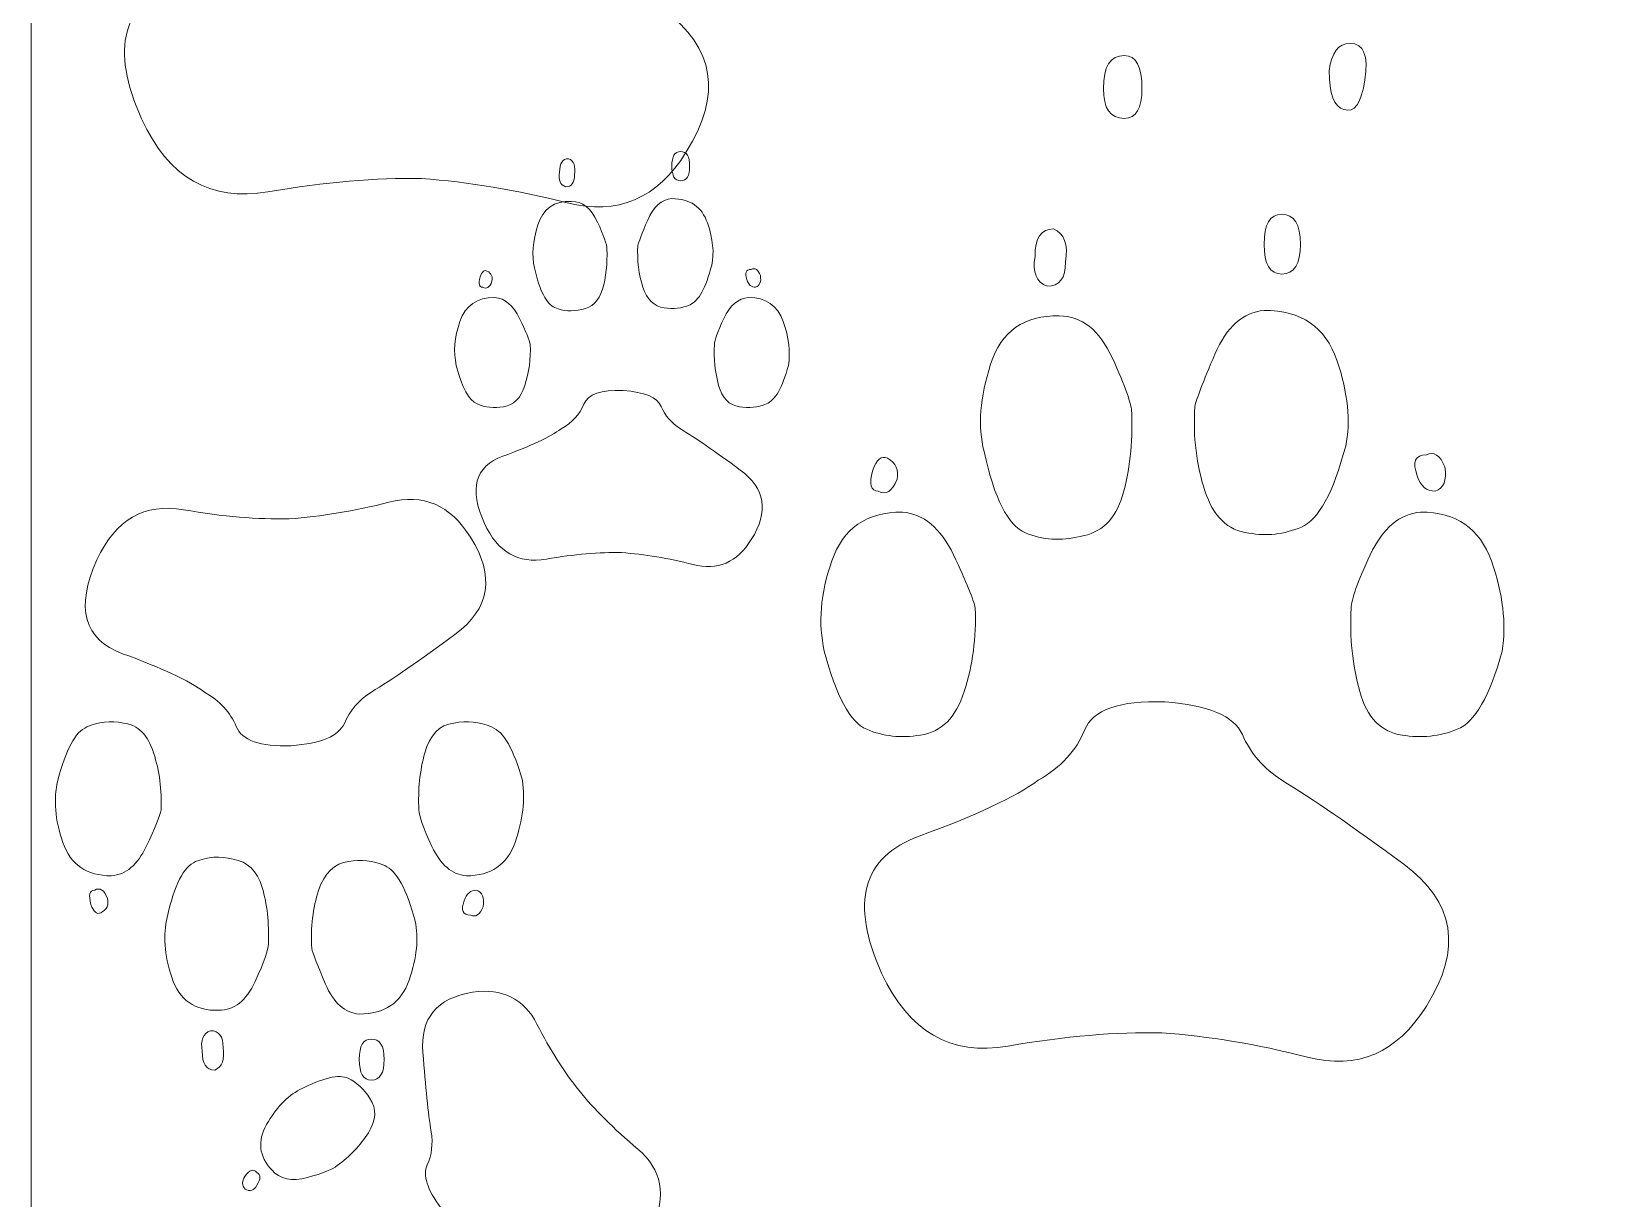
# Model space of a CAD drawing. Header units: centimetres. Extents: x -9.9 to 9.7, y -12.2 to 6.9.
# Drawn here: x -9.906 to -6.427, y -8.667 to -6.07 of the extents above; entities that cross this region are included whole.
import ezdxf

# ---------------------------------------------------------------- set-up
doc = ezdxf.new("R2010")
doc.units = ezdxf.units.CM
doc.header["$MEASUREMENT"] = 0
doc.layers.add('layer 1', color=7, linetype='Continuous')

msp = doc.modelspace()

# ---------------------------------------------------------------- linework, layer by layer
at = {"layer": 'layer 1', "color": 177, "lineweight": 9}
msp.add_lwpolyline([(-9.90571, -12.21967), (-0.51173, -12.21967), (-0.51173, 6.88143), (-9.90571, 6.88143), (-9.90571, -12.21967)], close=True, dxfattribs=at)
for points, knots in [([(-9.03037, -5.66164), (-8.93293, -5.66838), (-8.87593, -5.6929), (-8.85755, -5.73396), (-8.85755, -5.73396), (-8.83977, -5.77563), (-8.81036, -5.80934), (-8.76991, -5.83569), (-8.76991, -5.83569), (-8.70249, -5.87614), (-8.6124, -5.93865), (-8.49841, -6.02261), (-8.49841, -6.02261), (-8.38504, -6.10596), (-8.36788, -6.21137), (-8.44816, -6.33823), (-8.44816, -6.33823), (-8.51312, -6.44241), (-8.60137, -6.48041), (-8.71291, -6.45161), (-8.71291, -6.45161), (-8.82506, -6.4228), (-8.93293, -6.40503), (-9.03711, -6.39768), (-9.03711, -6.39768), (-9.13762, -6.39522), (-9.25161, -6.40503), (-9.37908, -6.42709), (-9.37908, -6.42709), (-9.50656, -6.44916), (-9.60032, -6.39522), (-9.66038, -6.26469), (-9.66038, -6.26469), (-9.73086, -6.1078), (-9.70328, -6.00668), (-9.57703, -5.9601), (-9.57703, -5.9601), (-9.45079, -5.91414), (-9.36253, -5.87246), (-9.31167, -5.83569), (-9.31167, -5.83569), (-9.26141, -5.80689), (-9.22709, -5.7695), (-9.20871, -5.72415), (-9.20871, -5.72415), (-9.19032, -5.6788), (-9.13088, -5.65796), (-9.03037, -5.66164)], [0, 0, 0, 0, 0.0769231, 0.0769231, 0.0769231, 0.0769231, 0.1538462, 0.1538462, 0.1538462, 0.1538462, 0.2307692, 0.2307692, 0.2307692, 0.2307692, 0.3076923, 0.3076923, 0.3076923, 0.3076923, 0.3846154, 0.3846154, 0.3846154, 0.3846154, 0.4615385, 0.4615385, 0.4615385, 0.4615385, 0.5384615, 0.5384615, 0.5384615, 0.5384615, 0.6153846, 0.6153846, 0.6153846, 0.6153846, 0.6923077, 0.6923077, 0.6923077, 0.6923077, 0.7692308, 0.7692308, 0.7692308, 0.7692308, 0.8461538, 0.8461538, 0.8461538, 0.8461538, 1, 1, 1, 1]), ([(-6.98505, -6.24395), (-6.96115, -6.25253), (-6.94583, -6.23047), (-6.93848, -6.17777), (-6.93848, -6.17777), (-6.9299, -6.12383), (-6.94093, -6.09687), (-6.97096, -6.09687), (-6.97096, -6.09687), (-6.99731, -6.09687), (-7.01263, -6.11709), (-7.01754, -6.15754), (-7.01754, -6.15754), (-7.01754, -6.20902), (-7.0065, -6.23782), (-6.98505, -6.24395)], [0, 0, 0, 0, 0.2, 0.2, 0.2, 0.2, 0.4, 0.4, 0.4, 0.4, 0.6, 0.6, 0.6, 0.6, 1, 1, 1, 1]), ([(-7.4735, -6.26356), (-7.44715, -6.26356), (-7.43428, -6.2415), (-7.43428, -6.19738), (-7.43428, -6.19738), (-7.43428, -6.14835), (-7.44715, -6.12383), (-7.4735, -6.12383), (-7.4735, -6.12383), (-7.50475, -6.12383), (-7.52007, -6.14835), (-7.52007, -6.19738), (-7.52007, -6.19738), (-7.52007, -6.2415), (-7.50475, -6.26356), (-7.4735, -6.26356)], [0, 0, 0, 0, 0.2, 0.2, 0.2, 0.2, 0.4, 0.4, 0.4, 0.4, 0.6, 0.6, 0.6, 0.6, 1, 1, 1, 1]), ([(-8.71007, -6.35334), (-8.69835, -6.35815), (-8.69385, -6.37016), (-8.69685, -6.38938), (-8.69685, -6.38938), (-8.69685, -6.40709), (-8.70346, -6.4158), (-8.71697, -6.4158), (-8.71697, -6.4158), (-8.72868, -6.4116), (-8.73319, -6.40079), (-8.73018, -6.38337), (-8.73018, -6.38337), (-8.73018, -6.36325), (-8.72358, -6.35334), (-8.71007, -6.35334)], [0, 0, 0, 0, 0.2, 0.2, 0.2, 0.2, 0.4, 0.4, 0.4, 0.4, 0.6, 0.6, 0.6, 0.6, 1, 1, 1, 1]), ([(-8.46113, -6.33743), (-8.44761, -6.33743), (-8.44071, -6.34824), (-8.44071, -6.37016), (-8.44071, -6.37016), (-8.44071, -6.39178), (-8.44761, -6.40259), (-8.46113, -6.40259), (-8.46113, -6.40259), (-8.47404, -6.40259), (-8.48035, -6.39178), (-8.48035, -6.37016), (-8.48035, -6.37016), (-8.48035, -6.34824), (-8.47404, -6.33743), (-8.46113, -6.33743)], [0, 0, 0, 0, 0.2, 0.2, 0.2, 0.2, 0.4, 0.4, 0.4, 0.4, 0.6, 0.6, 0.6, 0.6, 1, 1, 1, 1]), ([(-8.70376, -6.44823), (-8.67914, -6.44823), (-8.65992, -6.46355), (-8.6458, -6.49418), (-8.6458, -6.49418), (-8.63169, -6.52451), (-8.62478, -6.54462), (-8.62478, -6.55393), (-8.62478, -6.55393), (-8.62358, -6.58726), (-8.62689, -6.61729), (-8.63469, -6.64372), (-8.63469, -6.64372), (-8.6428, -6.67014), (-8.65812, -6.68486), (-8.68094, -6.68846), (-8.68094, -6.68846), (-8.70196, -6.69387), (-8.72208, -6.69237), (-8.74069, -6.68456), (-8.74069, -6.68456), (-8.75961, -6.67675), (-8.77463, -6.64702), (-8.78574, -6.59597), (-8.78574, -6.59597), (-8.79264, -6.56865), (-8.79024, -6.53682), (-8.77853, -6.50078), (-8.77853, -6.50078), (-8.76682, -6.46475), (-8.7419, -6.44703), (-8.70376, -6.44823)], [0, 0, 0, 0, 0.1111111, 0.1111111, 0.1111111, 0.1111111, 0.2222222, 0.2222222, 0.2222222, 0.2222222, 0.3333333, 0.3333333, 0.3333333, 0.3333333, 0.4444444, 0.4444444, 0.4444444, 0.4444444, 0.5555556, 0.5555556, 0.5555556, 0.5555556, 0.6666667, 0.6666667, 0.6666667, 0.6666667, 0.7777778, 0.7777778, 0.7777778, 0.7777778, 1, 1, 1, 1]), ([(-8.48035, -6.44223), (-8.43981, -6.44223), (-8.41368, -6.46024), (-8.40107, -6.49628), (-8.40107, -6.49628), (-8.38876, -6.53231), (-8.38575, -6.56354), (-8.39146, -6.58997), (-8.39146, -6.58997), (-8.40497, -6.64102), (-8.42119, -6.67044), (-8.43981, -6.67825), (-8.43981, -6.67825), (-8.45872, -6.68636), (-8.47764, -6.68846), (-8.49716, -6.68486), (-8.49716, -6.68486), (-8.51998, -6.68216), (-8.5359, -6.66654), (-8.54491, -6.63891), (-8.54491, -6.63891), (-8.55422, -6.61099), (-8.55782, -6.58036), (-8.55602, -6.54673), (-8.55602, -6.54673), (-8.55422, -6.53922), (-8.54701, -6.5203), (-8.5341, -6.48997), (-8.5341, -6.48997), (-8.52118, -6.45994), (-8.50317, -6.44403), (-8.48035, -6.44223)], [0, 0, 0, 0, 0.1111111, 0.1111111, 0.1111111, 0.1111111, 0.2222222, 0.2222222, 0.2222222, 0.2222222, 0.3333333, 0.3333333, 0.3333333, 0.3333333, 0.4444444, 0.4444444, 0.4444444, 0.4444444, 0.5555556, 0.5555556, 0.5555556, 0.5555556, 0.6666667, 0.6666667, 0.6666667, 0.6666667, 0.7777778, 0.7777778, 0.7777778, 0.7777778, 1, 1, 1, 1]), ([(-7.12312, -6.47703), (-7.09555, -6.47703), (-7.08145, -6.49909), (-7.08145, -6.54383), (-7.08145, -6.54383), (-7.08145, -6.58795), (-7.09555, -6.61002), (-7.12312, -6.61002), (-7.12312, -6.61002), (-7.14948, -6.61002), (-7.16235, -6.58795), (-7.16235, -6.54383), (-7.16235, -6.54383), (-7.16235, -6.49909), (-7.14948, -6.47703), (-7.12312, -6.47703)], [0, 0, 0, 0, 0.2, 0.2, 0.2, 0.2, 0.4, 0.4, 0.4, 0.4, 0.6, 0.6, 0.6, 0.6, 1, 1, 1, 1]), ([(-7.63118, -6.50951), (-7.60728, -6.51931), (-7.59808, -6.54383), (-7.60421, -6.58305), (-7.60421, -6.58305), (-7.60421, -6.61921), (-7.6177, -6.63698), (-7.64527, -6.63698), (-7.64527, -6.63698), (-7.66918, -6.6284), (-7.67837, -6.60634), (-7.67224, -6.57079), (-7.67224, -6.57079), (-7.67224, -6.52973), (-7.65876, -6.50951), (-7.63118, -6.50951)], [0, 0, 0, 0, 0.2, 0.2, 0.2, 0.2, 0.4, 0.4, 0.4, 0.4, 0.6, 0.6, 0.6, 0.6, 1, 1, 1, 1]), ([(-8.89114, -6.60318), (-8.88183, -6.60859), (-8.87823, -6.61609), (-8.88063, -6.626), (-8.88063, -6.626), (-8.88603, -6.63952), (-8.89264, -6.64402), (-8.90105, -6.63921), (-8.90105, -6.63921), (-8.90916, -6.63921), (-8.91126, -6.63171), (-8.90705, -6.61639), (-8.90705, -6.61639), (-8.90285, -6.60468), (-8.89774, -6.60018), (-8.89114, -6.60318)], [0, 0, 0, 0, 0.2, 0.2, 0.2, 0.2, 0.4, 0.4, 0.4, 0.4, 0.6, 0.6, 0.6, 0.6, 1, 1, 1, 1]), ([(-8.30348, -6.59958), (-8.29537, -6.59567), (-8.28846, -6.59988), (-8.28336, -6.61279), (-8.28336, -6.61279), (-8.28095, -6.6275), (-8.28456, -6.63621), (-8.29387, -6.63921), (-8.29387, -6.63921), (-8.30318, -6.63921), (-8.30978, -6.63381), (-8.31339, -6.6224), (-8.31339, -6.6224), (-8.31909, -6.60738), (-8.31579, -6.59958), (-8.30348, -6.59958)], [0, 0, 0, 0, 0.2, 0.2, 0.2, 0.2, 0.4, 0.4, 0.4, 0.4, 0.6, 0.6, 0.6, 0.6, 1, 1, 1, 1]), ([(-8.87462, -6.66204), (-8.8515, -6.66384), (-8.83318, -6.67945), (-8.81907, -6.70858), (-8.81907, -6.70858), (-8.80496, -6.73801), (-8.79715, -6.75753), (-8.79535, -6.76684), (-8.79535, -6.76684), (-8.79415, -6.79837), (-8.79805, -6.8287), (-8.80736, -6.85752), (-8.80736, -6.85752), (-8.81637, -6.88605), (-8.83228, -6.90197), (-8.8551, -6.90497), (-8.8551, -6.90497), (-8.87642, -6.90857), (-8.89564, -6.90647), (-8.91366, -6.89866), (-8.91366, -6.89866), (-8.93168, -6.89116), (-8.94699, -6.86263), (-8.9599, -6.81338), (-8.9599, -6.81338), (-8.96681, -6.78365), (-8.96411, -6.75092), (-8.9518, -6.71519), (-8.9518, -6.71519), (-8.93948, -6.67975), (-8.91396, -6.66204), (-8.87462, -6.66204)], [0, 0, 0, 0, 0.1111111, 0.1111111, 0.1111111, 0.1111111, 0.2222222, 0.2222222, 0.2222222, 0.2222222, 0.3333333, 0.3333333, 0.3333333, 0.3333333, 0.4444444, 0.4444444, 0.4444444, 0.4444444, 0.5555556, 0.5555556, 0.5555556, 0.5555556, 0.6666667, 0.6666667, 0.6666667, 0.6666667, 0.7777778, 0.7777778, 0.7777778, 0.7777778, 1, 1, 1, 1]), ([(-8.30978, -6.66204), (-8.27105, -6.66204), (-8.24522, -6.67975), (-8.23261, -6.71519), (-8.23261, -6.71519), (-8.22, -6.75092), (-8.21609, -6.78365), (-8.2209, -6.81338), (-8.2209, -6.81338), (-8.23441, -6.86263), (-8.25063, -6.89116), (-8.26984, -6.89866), (-8.26984, -6.89866), (-8.28876, -6.90647), (-8.30888, -6.90857), (-8.3299, -6.90497), (-8.3299, -6.90497), (-8.35272, -6.90197), (-8.36834, -6.88605), (-8.37615, -6.85752), (-8.37615, -6.85752), (-8.38395, -6.8287), (-8.38726, -6.79837), (-8.38545, -6.76684), (-8.38545, -6.76684), (-8.38545, -6.75753), (-8.37855, -6.73801), (-8.36473, -6.70858), (-8.36473, -6.70858), (-8.35092, -6.67945), (-8.3326, -6.66384), (-8.30978, -6.66204)], [0, 0, 0, 0, 0.1111111, 0.1111111, 0.1111111, 0.1111111, 0.2222222, 0.2222222, 0.2222222, 0.2222222, 0.3333333, 0.3333333, 0.3333333, 0.3333333, 0.4444444, 0.4444444, 0.4444444, 0.4444444, 0.5555556, 0.5555556, 0.5555556, 0.5555556, 0.6666667, 0.6666667, 0.6666667, 0.6666667, 0.7777778, 0.7777778, 0.7777778, 0.7777778, 1, 1, 1, 1]), ([(-7.61831, -6.70317), (-7.56806, -6.70317), (-7.52883, -6.73442), (-7.50003, -6.79694), (-7.50003, -6.79694), (-7.47122, -6.85883), (-7.45713, -6.8999), (-7.45713, -6.91889), (-7.45713, -6.91889), (-7.45468, -6.98692), (-7.46142, -7.04821), (-7.47735, -7.10214), (-7.47735, -7.10214), (-7.4939, -7.15607), (-7.52516, -7.1861), (-7.57173, -7.19345), (-7.57173, -7.19345), (-7.61463, -7.20448), (-7.65569, -7.20142), (-7.69369, -7.18548), (-7.69369, -7.18548), (-7.7323, -7.16955), (-7.76294, -7.10888), (-7.78562, -7.00469), (-7.78562, -7.00469), (-7.79971, -6.94892), (-7.79481, -6.88396), (-7.77091, -6.81042), (-7.77091, -6.81042), (-7.74701, -6.73688), (-7.69614, -6.70072), (-7.61831, -6.70317)], [0, 0, 0, 0, 0.1111111, 0.1111111, 0.1111111, 0.1111111, 0.2222222, 0.2222222, 0.2222222, 0.2222222, 0.3333333, 0.3333333, 0.3333333, 0.3333333, 0.4444444, 0.4444444, 0.4444444, 0.4444444, 0.5555556, 0.5555556, 0.5555556, 0.5555556, 0.6666667, 0.6666667, 0.6666667, 0.6666667, 0.7777778, 0.7777778, 0.7777778, 0.7777778, 1, 1, 1, 1]), ([(-7.16235, -6.69091), (-7.07961, -6.69091), (-7.02629, -6.72768), (-7.00055, -6.80123), (-7.00055, -6.80123), (-6.97543, -6.87477), (-6.9693, -6.9385), (-6.98094, -6.99244), (-6.98094, -6.99244), (-7.00852, -7.09662), (-7.04162, -7.15668), (-7.07961, -7.17261), (-7.07961, -7.17261), (-7.11822, -7.18916), (-7.15683, -7.19345), (-7.19667, -7.1861), (-7.19667, -7.1861), (-7.24324, -7.18058), (-7.27572, -7.14871), (-7.29411, -7.09233), (-7.29411, -7.09233), (-7.31311, -7.03534), (-7.32046, -6.97282), (-7.31679, -6.90419), (-7.31679, -6.90419), (-7.31311, -6.88886), (-7.2984, -6.85025), (-7.27205, -6.78836), (-7.27205, -6.78836), (-7.24569, -6.72707), (-7.20892, -6.69459), (-7.16235, -6.69091)], [0, 0, 0, 0, 0.1111111, 0.1111111, 0.1111111, 0.1111111, 0.2222222, 0.2222222, 0.2222222, 0.2222222, 0.3333333, 0.3333333, 0.3333333, 0.3333333, 0.4444444, 0.4444444, 0.4444444, 0.4444444, 0.5555556, 0.5555556, 0.5555556, 0.5555556, 0.6666667, 0.6666667, 0.6666667, 0.6666667, 0.7777778, 0.7777778, 0.7777778, 0.7777778, 1, 1, 1, 1]), ([(-8.58875, -6.86893), (-8.541, -6.87224), (-8.51308, -6.88425), (-8.50407, -6.90437), (-8.50407, -6.90437), (-8.49536, -6.92479), (-8.48095, -6.9413), (-8.46113, -6.95422), (-8.46113, -6.95422), (-8.4281, -6.97404), (-8.38395, -7.00466), (-8.3281, -7.0458), (-8.3281, -7.0458), (-8.27255, -7.08664), (-8.26414, -7.13829), (-8.30348, -7.20045), (-8.30348, -7.20045), (-8.33531, -7.2515), (-8.37855, -7.27012), (-8.4332, -7.256), (-8.4332, -7.256), (-8.48815, -7.24189), (-8.541, -7.23318), (-8.59205, -7.22958), (-8.59205, -7.22958), (-8.6413, -7.22838), (-8.69715, -7.23318), (-8.75961, -7.24399), (-8.75961, -7.24399), (-8.82207, -7.2548), (-8.86802, -7.22838), (-8.89744, -7.16442), (-8.89744, -7.16442), (-8.93198, -7.08754), (-8.91846, -7.038), (-8.85661, -7.01517), (-8.85661, -7.01517), (-8.79475, -6.99265), (-8.7515, -6.97223), (-8.72658, -6.95422), (-8.72658, -6.95422), (-8.70196, -6.9401), (-8.68514, -6.92178), (-8.67613, -6.89956), (-8.67613, -6.89956), (-8.66712, -6.87734), (-8.638, -6.86713), (-8.58875, -6.86893)], [0, 0, 0, 0, 0.0769231, 0.0769231, 0.0769231, 0.0769231, 0.1538462, 0.1538462, 0.1538462, 0.1538462, 0.2307692, 0.2307692, 0.2307692, 0.2307692, 0.3076923, 0.3076923, 0.3076923, 0.3076923, 0.3846154, 0.3846154, 0.3846154, 0.3846154, 0.4615385, 0.4615385, 0.4615385, 0.4615385, 0.5384615, 0.5384615, 0.5384615, 0.5384615, 0.6153846, 0.6153846, 0.6153846, 0.6153846, 0.6923077, 0.6923077, 0.6923077, 0.6923077, 0.7692308, 0.7692308, 0.7692308, 0.7692308, 0.8461538, 0.8461538, 0.8461538, 0.8461538, 1, 1, 1, 1]), ([(-8.00073, -7.0194), (-7.98173, -7.03043), (-7.97438, -7.04575), (-7.97928, -7.06598), (-7.97928, -7.06598), (-7.99031, -7.09356), (-8.00379, -7.10275), (-8.02095, -7.09294), (-8.02095, -7.09294), (-8.0375, -7.09294), (-8.04179, -7.07762), (-8.03321, -7.04637), (-8.03321, -7.04637), (-8.02463, -7.02247), (-8.01421, -7.01327), (-8.00073, -7.0194)], [0, 0, 0, 0, 0.2, 0.2, 0.2, 0.2, 0.4, 0.4, 0.4, 0.4, 0.6, 0.6, 0.6, 0.6, 1, 1, 1, 1]), ([(-6.80138, -7.01205), (-6.78483, -7.00408), (-6.77073, -7.01266), (-6.76032, -7.03901), (-6.76032, -7.03901), (-6.75541, -7.06904), (-6.76277, -7.08681), (-6.78177, -7.09294), (-6.78177, -7.09294), (-6.80077, -7.09294), (-6.81425, -7.08191), (-6.8216, -7.05862), (-6.8216, -7.05862), (-6.83325, -7.02798), (-6.8265, -7.01205), (-6.80138, -7.01205)], [0, 0, 0, 0, 0.2, 0.2, 0.2, 0.2, 0.4, 0.4, 0.4, 0.4, 0.6, 0.6, 0.6, 0.6, 1, 1, 1, 1]), ([(-9.32756, -7.65899), (-9.26075, -7.65436), (-9.22168, -7.63756), (-9.20907, -7.60941), (-9.20907, -7.60941), (-9.19689, -7.58083), (-9.17672, -7.55772), (-9.14898, -7.53966), (-9.14898, -7.53966), (-9.10277, -7.51192), (-9.041, -7.46907), (-8.96285, -7.4115), (-8.96285, -7.4115), (-8.88511, -7.35436), (-8.87335, -7.28209), (-8.92839, -7.19511), (-8.92839, -7.19511), (-8.97293, -7.12368), (-9.03344, -7.09763), (-9.10991, -7.11738), (-9.10991, -7.11738), (-9.1868, -7.13713), (-9.26075, -7.14931), (-9.33218, -7.15435), (-9.33218, -7.15435), (-9.40109, -7.15603), (-9.47924, -7.14931), (-9.56664, -7.13419), (-9.56664, -7.13419), (-9.65404, -7.11906), (-9.71832, -7.15603), (-9.7595, -7.24553), (-9.7595, -7.24553), (-9.80782, -7.3531), (-9.78891, -7.42243), (-9.70236, -7.45436), (-9.70236, -7.45436), (-9.6158, -7.48587), (-9.5553, -7.51445), (-9.52042, -7.53966), (-9.52042, -7.53966), (-9.48597, -7.5594), (-9.46244, -7.58504), (-9.44983, -7.61613), (-9.44983, -7.61613), (-9.43723, -7.64722), (-9.39647, -7.66151), (-9.32756, -7.65899)], [0, 0, 0, 0, 0.0769231, 0.0769231, 0.0769231, 0.0769231, 0.1538462, 0.1538462, 0.1538462, 0.1538462, 0.2307692, 0.2307692, 0.2307692, 0.2307692, 0.3076923, 0.3076923, 0.3076923, 0.3076923, 0.3846154, 0.3846154, 0.3846154, 0.3846154, 0.4615385, 0.4615385, 0.4615385, 0.4615385, 0.5384615, 0.5384615, 0.5384615, 0.5384615, 0.6153846, 0.6153846, 0.6153846, 0.6153846, 0.6923077, 0.6923077, 0.6923077, 0.6923077, 0.7692308, 0.7692308, 0.7692308, 0.7692308, 0.8461538, 0.8461538, 0.8461538, 0.8461538, 1, 1, 1, 1]), ([(-7.96702, -7.13952), (-7.91983, -7.1432), (-7.88245, -7.17507), (-7.85364, -7.23451), (-7.85364, -7.23451), (-7.82484, -7.29457), (-7.80891, -7.33441), (-7.80523, -7.35341), (-7.80523, -7.35341), (-7.80278, -7.41775), (-7.81074, -7.47965), (-7.82974, -7.53849), (-7.82974, -7.53849), (-7.84813, -7.59671), (-7.88061, -7.62919), (-7.92719, -7.63532), (-7.92719, -7.63532), (-7.9707, -7.64267), (-8.00992, -7.63838), (-8.04669, -7.62245), (-8.04669, -7.62245), (-8.08346, -7.60713), (-8.11472, -7.5489), (-8.14107, -7.4484), (-8.14107, -7.4484), (-8.15517, -7.38773), (-8.14965, -7.32092), (-8.12452, -7.248), (-8.12452, -7.248), (-8.0994, -7.17568), (-8.04731, -7.13952), (-7.96702, -7.13952)], [0, 0, 0, 0, 0.1111111, 0.1111111, 0.1111111, 0.1111111, 0.2222222, 0.2222222, 0.2222222, 0.2222222, 0.3333333, 0.3333333, 0.3333333, 0.3333333, 0.4444444, 0.4444444, 0.4444444, 0.4444444, 0.5555556, 0.5555556, 0.5555556, 0.5555556, 0.6666667, 0.6666667, 0.6666667, 0.6666667, 0.7777778, 0.7777778, 0.7777778, 0.7777778, 1, 1, 1, 1]), ([(-6.81425, -7.13952), (-6.73519, -7.13952), (-6.68248, -7.17568), (-6.65674, -7.248), (-6.65674, -7.248), (-6.631, -7.32092), (-6.62304, -7.38773), (-6.63284, -7.4484), (-6.63284, -7.4484), (-6.66042, -7.5489), (-6.69352, -7.60713), (-6.73274, -7.62245), (-6.73274, -7.62245), (-6.77135, -7.63838), (-6.81241, -7.64267), (-6.85531, -7.63532), (-6.85531, -7.63532), (-6.90189, -7.62919), (-6.93375, -7.59671), (-6.94969, -7.53849), (-6.94969, -7.53849), (-6.96562, -7.47965), (-6.97236, -7.41775), (-6.96869, -7.35341), (-6.96869, -7.35341), (-6.96869, -7.33441), (-6.95459, -7.29457), (-6.9264, -7.23451), (-6.9264, -7.23451), (-6.89821, -7.17507), (-6.86082, -7.1432), (-6.81425, -7.13952)], [0, 0, 0, 0, 0.1111111, 0.1111111, 0.1111111, 0.1111111, 0.2222222, 0.2222222, 0.2222222, 0.2222222, 0.3333333, 0.3333333, 0.3333333, 0.3333333, 0.4444444, 0.4444444, 0.4444444, 0.4444444, 0.5555556, 0.5555556, 0.5555556, 0.5555556, 0.6666667, 0.6666667, 0.6666667, 0.6666667, 0.7777778, 0.7777778, 0.7777778, 0.7777778, 1, 1, 1, 1]), ([(-7.38359, -7.56177), (-7.28614, -7.56852), (-7.22915, -7.59303), (-7.21076, -7.63409), (-7.21076, -7.63409), (-7.19299, -7.67577), (-7.16357, -7.70947), (-7.12312, -7.73582), (-7.12312, -7.73582), (-7.05571, -7.77627), (-6.96562, -7.83878), (-6.85163, -7.92274), (-6.85163, -7.92274), (-6.73825, -8.00609), (-6.72109, -8.1115), (-6.80138, -8.23836), (-6.80138, -8.23836), (-6.86634, -8.34255), (-6.95459, -8.38054), (-7.06613, -8.35174), (-7.06613, -8.35174), (-7.17828, -8.32294), (-7.28614, -8.30516), (-7.39033, -8.29781), (-7.39033, -8.29781), (-7.49084, -8.29536), (-7.60483, -8.30516), (-7.7323, -8.32723), (-7.7323, -8.32723), (-7.85977, -8.34929), (-7.95354, -8.29536), (-8.0136, -8.16482), (-8.0136, -8.16482), (-8.08408, -8.00793), (-8.0565, -7.90681), (-7.93025, -7.86023), (-7.93025, -7.86023), (-7.804, -7.81427), (-7.71575, -7.7726), (-7.66489, -7.73582), (-7.66489, -7.73582), (-7.61463, -7.70702), (-7.58031, -7.66964), (-7.56193, -7.62429), (-7.56193, -7.62429), (-7.54354, -7.57893), (-7.48409, -7.5581), (-7.38359, -7.56177)], [0, 0, 0, 0, 0.0769231, 0.0769231, 0.0769231, 0.0769231, 0.1538462, 0.1538462, 0.1538462, 0.1538462, 0.2307692, 0.2307692, 0.2307692, 0.2307692, 0.3076923, 0.3076923, 0.3076923, 0.3076923, 0.3846154, 0.3846154, 0.3846154, 0.3846154, 0.4615385, 0.4615385, 0.4615385, 0.4615385, 0.5384615, 0.5384615, 0.5384615, 0.5384615, 0.6153846, 0.6153846, 0.6153846, 0.6153846, 0.6923077, 0.6923077, 0.6923077, 0.6923077, 0.7692308, 0.7692308, 0.7692308, 0.7692308, 0.8461538, 0.8461538, 0.8461538, 0.8461538, 1, 1, 1, 1]), ([(-9.72757, -7.94849), (-9.69522, -7.94597), (-9.66958, -7.92412), (-9.64984, -7.88336), (-9.64984, -7.88336), (-9.63009, -7.84218), (-9.61916, -7.81487), (-9.61664, -7.80185), (-9.61664, -7.80185), (-9.61496, -7.75773), (-9.62042, -7.71529), (-9.63345, -7.67495), (-9.63345, -7.67495), (-9.64605, -7.63504), (-9.66832, -7.61277), (-9.70026, -7.60857), (-9.70026, -7.60857), (-9.73009, -7.60352), (-9.75698, -7.60646), (-9.78219, -7.61739), (-9.78219, -7.61739), (-9.8074, -7.62789), (-9.82883, -7.66781), (-9.8469, -7.73672), (-9.8469, -7.73672), (-9.85656, -7.77832), (-9.85278, -7.82412), (-9.83555, -7.87412), (-9.83555, -7.87412), (-9.81833, -7.9237), (-9.78261, -7.94849), (-9.72757, -7.94849)], [0, 0, 0, 0, 0.1111111, 0.1111111, 0.1111111, 0.1111111, 0.2222222, 0.2222222, 0.2222222, 0.2222222, 0.3333333, 0.3333333, 0.3333333, 0.3333333, 0.4444444, 0.4444444, 0.4444444, 0.4444444, 0.5555556, 0.5555556, 0.5555556, 0.5555556, 0.6666667, 0.6666667, 0.6666667, 0.6666667, 0.7777778, 0.7777778, 0.7777778, 0.7777778, 1, 1, 1, 1]), ([(-8.93722, -7.94849), (-8.88301, -7.94849), (-8.84688, -7.9237), (-8.82923, -7.87412), (-8.82923, -7.87412), (-8.81158, -7.82412), (-8.80612, -7.77832), (-8.81284, -7.73672), (-8.81284, -7.73672), (-8.83175, -7.66781), (-8.85444, -7.62789), (-8.88133, -7.61739), (-8.88133, -7.61739), (-8.9078, -7.60646), (-8.93596, -7.60352), (-8.96537, -7.60857), (-8.96537, -7.60857), (-8.9973, -7.61277), (-9.01915, -7.63504), (-9.03008, -7.67495), (-9.03008, -7.67495), (-9.041, -7.71529), (-9.04562, -7.75773), (-9.0431, -7.80185), (-9.0431, -7.80185), (-9.0431, -7.81487), (-9.03344, -7.84218), (-9.01411, -7.88336), (-9.01411, -7.88336), (-8.99478, -7.92412), (-8.96915, -7.94597), (-8.93722, -7.94849)], [0, 0, 0, 0, 0.1111111, 0.1111111, 0.1111111, 0.1111111, 0.2222222, 0.2222222, 0.2222222, 0.2222222, 0.3333333, 0.3333333, 0.3333333, 0.3333333, 0.4444444, 0.4444444, 0.4444444, 0.4444444, 0.5555556, 0.5555556, 0.5555556, 0.5555556, 0.6666667, 0.6666667, 0.6666667, 0.6666667, 0.7777778, 0.7777778, 0.7777778, 0.7777778, 1, 1, 1, 1]), ([(-9.48849, -8.24765), (-9.45403, -8.24765), (-9.42714, -8.22623), (-9.40739, -8.18337), (-9.40739, -8.18337), (-9.38765, -8.14093), (-9.37798, -8.11278), (-9.37798, -8.09975), (-9.37798, -8.09975), (-9.3763, -8.05311), (-9.38092, -8.01109), (-9.39185, -7.97412), (-9.39185, -7.97412), (-9.40319, -7.93714), (-9.42462, -7.91656), (-9.45655, -7.91151), (-9.45655, -7.91151), (-9.48597, -7.90395), (-9.51412, -7.90605), (-9.54017, -7.91698), (-9.54017, -7.91698), (-9.56664, -7.9279), (-9.58765, -7.9695), (-9.6032, -8.04093), (-9.6032, -8.04093), (-9.61286, -8.07916), (-9.6095, -8.1237), (-9.59311, -8.17412), (-9.59311, -8.17412), (-9.57673, -8.22454), (-9.54185, -8.24934), (-9.48849, -8.24765)], [0, 0, 0, 0, 0.1111111, 0.1111111, 0.1111111, 0.1111111, 0.2222222, 0.2222222, 0.2222222, 0.2222222, 0.3333333, 0.3333333, 0.3333333, 0.3333333, 0.4444444, 0.4444444, 0.4444444, 0.4444444, 0.5555556, 0.5555556, 0.5555556, 0.5555556, 0.6666667, 0.6666667, 0.6666667, 0.6666667, 0.7777778, 0.7777778, 0.7777778, 0.7777778, 1, 1, 1, 1]), ([(-9.17588, -8.25606), (-9.11915, -8.25606), (-9.0826, -8.23085), (-9.06495, -8.18043), (-9.06495, -8.18043), (-9.04772, -8.13001), (-9.04352, -8.08631), (-9.0515, -8.04933), (-9.0515, -8.04933), (-9.07041, -7.9779), (-9.0931, -7.93672), (-9.11915, -7.9258), (-9.11915, -7.9258), (-9.14562, -7.91445), (-9.17209, -7.91151), (-9.19941, -7.91656), (-9.19941, -7.91656), (-9.23134, -7.92034), (-9.25361, -7.94219), (-9.26621, -7.98084), (-9.26621, -7.98084), (-9.27924, -8.01992), (-9.28428, -8.06278), (-9.28176, -8.10984), (-9.28176, -8.10984), (-9.27924, -8.12034), (-9.26916, -8.14681), (-9.25109, -8.18925), (-9.25109, -8.18925), (-9.23302, -8.23127), (-9.20781, -8.25354), (-9.17588, -8.25606)], [0, 0, 0, 0, 0.1111111, 0.1111111, 0.1111111, 0.1111111, 0.2222222, 0.2222222, 0.2222222, 0.2222222, 0.3333333, 0.3333333, 0.3333333, 0.3333333, 0.4444444, 0.4444444, 0.4444444, 0.4444444, 0.5555556, 0.5555556, 0.5555556, 0.5555556, 0.6666667, 0.6666667, 0.6666667, 0.6666667, 0.7777778, 0.7777778, 0.7777778, 0.7777778, 1, 1, 1, 1]), ([(-9.75068, -8.03084), (-9.73765, -8.02328), (-9.73261, -8.01278), (-9.73597, -7.99891), (-9.73597, -7.99891), (-9.74354, -7.98), (-9.75278, -7.9737), (-9.76454, -7.98042), (-9.76454, -7.98042), (-9.77589, -7.98042), (-9.77883, -7.99093), (-9.77295, -8.01236), (-9.77295, -8.01236), (-9.76707, -8.02874), (-9.75992, -8.03504), (-9.75068, -8.03084)], [0, 0, 0, 0, 0.2, 0.2, 0.2, 0.2, 0.4, 0.4, 0.4, 0.4, 0.6, 0.6, 0.6, 0.6, 1, 1, 1, 1]), ([(-8.92839, -8.03589), (-8.91705, -8.04135), (-8.90738, -8.03547), (-8.90024, -8.0174), (-8.90024, -8.0174), (-8.89688, -7.99681), (-8.90192, -7.98462), (-8.91495, -7.98042), (-8.91495, -7.98042), (-8.92797, -7.98042), (-8.93722, -7.98799), (-8.94226, -8.00395), (-8.94226, -8.00395), (-8.95024, -8.02496), (-8.94562, -8.03589), (-8.92839, -8.03589)], [0, 0, 0, 0, 0.2, 0.2, 0.2, 0.2, 0.4, 0.4, 0.4, 0.4, 0.6, 0.6, 0.6, 0.6, 1, 1, 1, 1]), ([(-8.99437, -8.68719), (-8.96169, -8.73106), (-8.93184, -8.74878), (-8.90529, -8.74032), (-8.90529, -8.74032), (-8.87874, -8.73186), (-8.84952, -8.73209), (-8.81783, -8.74075), (-8.81783, -8.74075), (-8.78766, -8.75071), (-8.74116, -8.77294), (-8.67808, -8.80721), (-8.67808, -8.80721), (-8.61499, -8.84148), (-8.56341, -8.8162), (-8.52375, -8.73087), (-8.52375, -8.73087), (-8.49172, -8.65961), (-8.50238, -8.60153), (-8.55595, -8.55639), (-8.55595, -8.55639), (-8.6093, -8.5115), (-8.65309, -8.46801), (-8.68727, -8.42545), (-8.68727, -8.42545), (-8.72015, -8.3844), (-8.75126, -8.33522), (-8.78043, -8.27864), (-8.78043, -8.27864), (-8.80955, -8.22159), (-8.85736, -8.19785), (-8.92385, -8.20743), (-8.92385, -8.20743), (-9.00356, -8.22054), (-9.04052, -8.26527), (-9.03425, -8.34166), (-9.03425, -8.34166), (-9.02844, -8.41801), (-9.02233, -8.47694), (-9.01608, -8.51772), (-9.01608, -8.51772), (-9.01144, -8.54493), (-9.01439, -8.56948), (-9.02472, -8.59161), (-9.02472, -8.59161), (-9.0353, -8.61396), (-9.02487, -8.64584), (-8.99437, -8.68719)], [0, 0, 0, 0, 0.0769231, 0.0769231, 0.0769231, 0.0769231, 0.1538462, 0.1538462, 0.1538462, 0.1538462, 0.2307692, 0.2307692, 0.2307692, 0.2307692, 0.3076923, 0.3076923, 0.3076923, 0.3076923, 0.3846154, 0.3846154, 0.3846154, 0.3846154, 0.4615385, 0.4615385, 0.4615385, 0.4615385, 0.5384615, 0.5384615, 0.5384615, 0.5384615, 0.6153846, 0.6153846, 0.6153846, 0.6153846, 0.6923077, 0.6923077, 0.6923077, 0.6923077, 0.7692308, 0.7692308, 0.7692308, 0.7692308, 0.8461538, 0.8461538, 0.8461538, 0.8461538, 1, 1, 1, 1]), ([(-9.49731, -8.38043), (-9.48092, -8.37371), (-9.47462, -8.3569), (-9.47882, -8.33001), (-9.47882, -8.33001), (-9.47882, -8.30522), (-9.48807, -8.29303), (-9.50698, -8.29303), (-9.50698, -8.29303), (-9.52336, -8.29892), (-9.52967, -8.31404), (-9.52546, -8.33841), (-9.52546, -8.33841), (-9.52546, -8.36656), (-9.51622, -8.38043), (-9.49731, -8.38043)], [0, 0, 0, 0, 0.2, 0.2, 0.2, 0.2, 0.4, 0.4, 0.4, 0.4, 0.6, 0.6, 0.6, 0.6, 1, 1, 1, 1]), ([(-9.14898, -8.4027), (-9.13008, -8.4027), (-9.12041, -8.38757), (-9.12041, -8.3569), (-9.12041, -8.3569), (-9.12041, -8.32665), (-9.13008, -8.31152), (-9.14898, -8.31152), (-9.14898, -8.31152), (-9.16705, -8.31152), (-9.17588, -8.32665), (-9.17588, -8.3569), (-9.17588, -8.3569), (-9.17588, -8.38757), (-9.16705, -8.4027), (-9.14898, -8.4027)], [0, 0, 0, 0, 0.2, 0.2, 0.2, 0.2, 0.4, 0.4, 0.4, 0.4, 0.6, 0.6, 0.6, 0.6, 1, 1, 1, 1]), ([(-9.37053, -8.6027), (-9.35268, -8.62333), (-9.32621, -8.62901), (-9.29133, -8.61951), (-9.29133, -8.61951), (-9.25645, -8.61), (-9.23459, -8.6012), (-9.22528, -8.59315), (-9.22528, -8.59315), (-9.19644, -8.5726), (-9.17346, -8.54832), (-9.15562, -8.52013), (-9.15562, -8.52013), (-9.138, -8.49169), (-9.13689, -8.46654), (-9.15222, -8.44373), (-9.15222, -8.44373), (-9.16488, -8.42301), (-9.18125, -8.40815), (-9.20085, -8.39871), (-9.20085, -8.39871), (-9.22045, -8.38928), (-9.2562, -8.39778), (-9.30833, -8.42396), (-9.30833, -8.42396), (-9.33654, -8.43914), (-9.36128, -8.46494), (-9.38211, -8.50187), (-9.38211, -8.50187), (-9.40294, -8.53881), (-9.39899, -8.57234), (-9.37053, -8.6027)], [0, 0, 0, 0, 0.1111111, 0.1111111, 0.1111111, 0.1111111, 0.2222222, 0.2222222, 0.2222222, 0.2222222, 0.3333333, 0.3333333, 0.3333333, 0.3333333, 0.4444444, 0.4444444, 0.4444444, 0.4444444, 0.5555556, 0.5555556, 0.5555556, 0.5555556, 0.6666667, 0.6666667, 0.6666667, 0.6666667, 0.7777778, 0.7777778, 0.7777778, 0.7777778, 1, 1, 1, 1]), ([(-9.42997, -8.64533), (-9.41909, -8.65131), (-9.41015, -8.64842), (-9.40389, -8.63684), (-9.40389, -8.63684), (-9.39461, -8.62265), (-9.39465, -8.61345), (-9.40373, -8.60855), (-9.40373, -8.60855), (-9.41135, -8.59975), (-9.42029, -8.60264), (-9.43029, -8.61701), (-9.43029, -8.61701), (-9.43742, -8.62758), (-9.43716, -8.63703), (-9.42997, -8.64533)], [0, 0, 0, 0, 0.2, 0.2, 0.2, 0.2, 0.4, 0.4, 0.4, 0.4, 0.6, 0.6, 0.6, 0.6, 1, 1, 1, 1])]:
    msp.add_open_spline(points, degree=3, knots=knots, dxfattribs=at)

doc.saveas('drawing.dxf')
